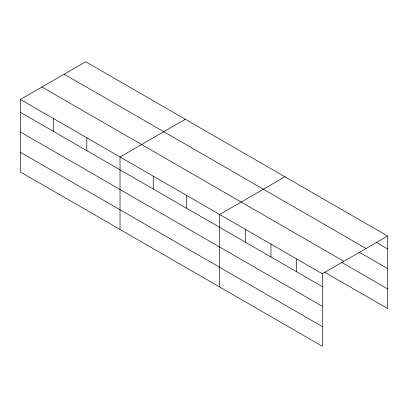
<?xml version="1.0" encoding="UTF-8"?>
<svg xmlns="http://www.w3.org/2000/svg" width="408" height="408" viewBox="0 0 408 408"><rect width="100%" height="100%" fill="white"/><g stroke="black" fill="none" stroke-linecap="round" stroke-linejoin="round"><path stroke-width="0.61" d="M20.4 99.45L322.295 273.753L322.295 346.249L20.4 171.952L20.4 99.45L85.706 61.751L387.6 236.048L387.6 308.55L324.814 272.299M185.329 119.269L120.023 156.973L120.023 229.469M284.957 176.786L219.652 214.491L219.652 286.987M322.295 273.753L387.6 236.048M376.135 242.276L387.6 248.895M64.153 74.19L366.047 248.492M359.208 252.19L387.6 268.581M41.953 87.011L343.847 261.309M341.736 262.385L387.6 288.864M20.4 112.302L322.295 286.6M20.4 131.983L322.295 306.286M20.4 152.266L322.295 326.563M296.636 258.937L296.636 271.784M270.973 244.122L270.973 256.969M245.315 229.306L245.315 242.153M186.441 195.315L186.441 208.167M153.235 176.144L153.235 188.991M86.817 137.797L86.817 150.644M53.606 118.626L53.606 131.473"/></g></svg>
